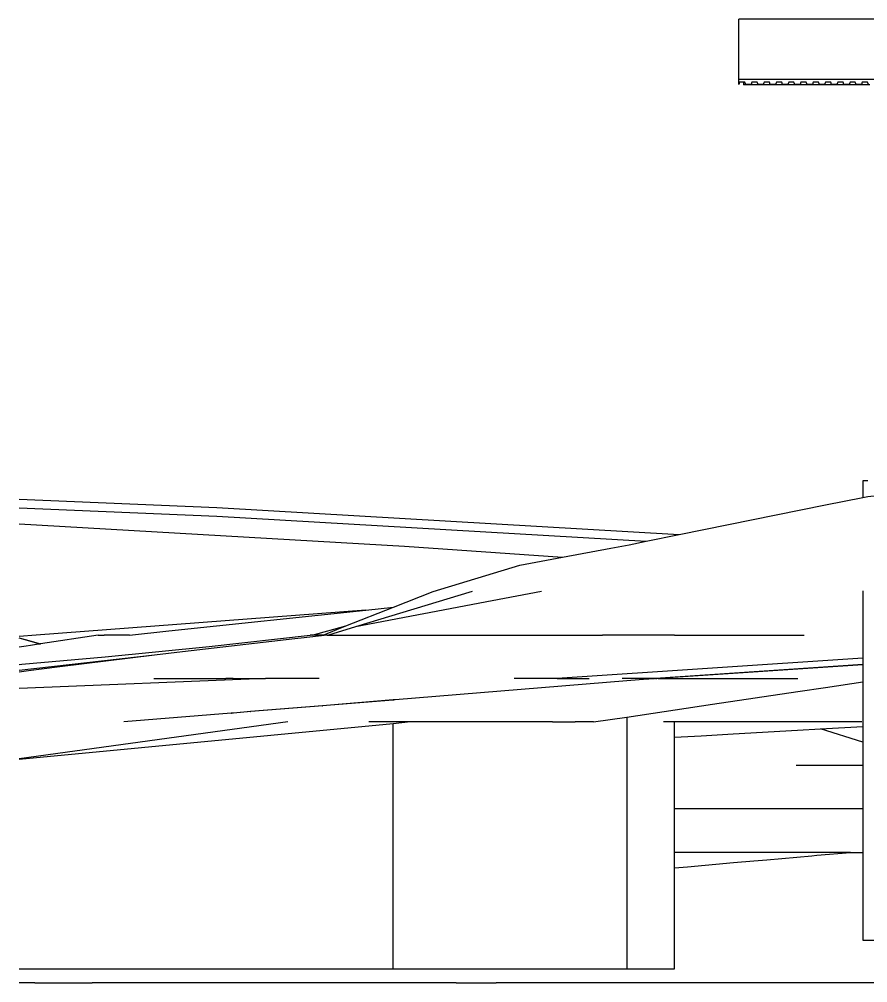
# Model space of a CAD drawing. Extents: x -38.6 to 38.6, y -14.6 to 10.3.
# Drawn here: x -38.63 to -19.1, y -11.92 to 10.25 of the extents above; entities that cross this region are included whole.
import ezdxf

# ---------------------------------------------------------------- set-up
doc = ezdxf.new("R2010")
doc.units = 0
doc.layers.get('0').update_dxf_attribs({"linetype": 'CONTINUOUS'})
doc.layers.add('SECTIONCUTEDGES', color=7, linetype='CONTINUOUS')

msp = doc.modelspace()

# ---------------------------------------------------------------- linework, layer by layer
for p, q in [((-18.963, 10.252), (-22.069, 10.252)), ((-22.069, 8.872), (-22.069, 10.252)), ((-21.963, 8.801), (-21.963, 8.746)), ((-19.049, 8.746), (-21.963, 8.746)), ((-19.209, -0.372), (-19.209, -0.749)), ((-19.099, -0.372), (-19.209, -0.372)), ((-38.634, -0.789), (-34.088, -0.985)), ((-38.634, -0.989), (-34.088, -1.185)), ((-34.088, -0.985), (-23.438, -1.605)), ((-34.088, -1.185), (-24.2, -1.76)), ((-38.634, -1.357), (-29.765, -1.873)), ((-29.765, -1.873), (-26.128, -2.128)), ((-28.207, -2.918), (-30.895, -3.73)), ((-26.607, -2.918), (-27.747, -3.134)), ((-19.209, -2.897), (-19.209, -2.918)), ((-19.209, -2.918), (-19.209, -2.946)), ((-19.209, -2.946), (-19.209, -3.001)), ((-19.209, -3.001), (-19.209, -3.596)), ((-27.747, -3.134), (-30.895, -3.73)), ((-30.654, -3.345), (-30.019, -3.278)), ((-30.654, -3.345), (-38.245, -3.918)), ((-35.189, -3.822), (-30.654, -3.345)), ((-31.887, -3.918), (-31.115, -3.708)), ((-30.895, -3.73), (-31.517, -3.918)), ((-19.209, -3.596), (-19.209, -3.734)), ((-19.209, -3.734), (-19.209, -3.78)), ((-38.245, -3.918), (-38.634, -3.953)), ((-38.634, -3.98), (-38.58, -3.995)), ((-38.156, -4.124), (-38.634, -3.986)), ((-36.817, -3.918), (-38.142, -4.122)), ((-36.817, -3.918), (-36.677, -3.918)), ((-36.266, -3.918), (-36.677, -3.918)), ((-36.097, -3.918), (-36.266, -3.918)), ((-36.097, -3.918), (-35.189, -3.822)), ((-32.14, -3.987), (-32.293, -4.004)), ((-31.547, -3.918), (-32.14, -3.987)), ((-31.547, -3.918), (-31.64, -3.918)), ((-31.547, -3.918), (-31.517, -3.918)), ((-31.517, -3.918), (-29.837, -3.918)), ((-29.837, -3.918), (-27.707, -3.918)), ((-27.707, -3.918), (-25.207, -3.918)), ((-23.547, -3.918), (-25.207, -3.918)), ((-23.547, -3.918), (-20.567, -3.918)), ((-19.209, -3.78), (-19.209, -3.918)), ((-19.209, -3.918), (-19.209, -3.918)), ((-19.209, -3.918), (-19.209, -3.918)), ((-19.209, -3.918), (-19.209, -4.066)), ((-38.477, -4.174), (-38.634, -4.198)), ((-38.58, -3.995), (-38.411, -4.044)), ((-38.378, -4.158), (-38.477, -4.174)), ((-38.411, -4.044), (-38.142, -4.122)), ((-38.239, -4.137), (-38.378, -4.158)), ((-38.191, -4.13), (-38.239, -4.137)), ((-38.165, -4.126), (-38.191, -4.13)), ((-38.156, -4.124), (-38.165, -4.126)), ((-38.151, -4.123), (-38.156, -4.124)), ((-38.149, -4.123), (-38.151, -4.123)), ((-38.144, -4.122), (-38.149, -4.123)), ((-38.142, -4.122), (-38.144, -4.122)), ((-32.293, -4.004), (-34.879, -4.303)), ((-19.209, -4.066), (-19.209, -4.165)), ((-19.209, -4.165), (-19.209, -4.19)), ((-19.209, -4.19), (-19.209, -4.251)), ((-35.521, -4.378), (-38.634, -4.737)), ((-35.521, -4.378), (-37.701, -4.653)), ((-34.879, -4.303), (-35.521, -4.378)), ((-19.209, -4.251), (-19.209, -4.28)), ((-19.209, -4.28), (-19.209, -4.323)), ((-19.209, -4.323), (-19.209, -4.417)), ((-19.209, -4.417), (-19.209, -4.45)), ((-38.574, -4.588), (-38.573, -4.587)), ((-37.701, -4.653), (-38.419, -4.744)), ((-19.209, -4.45), (-26.247, -4.918)), ((-19.209, -4.592), (-23.987, -4.918)), ((-19.209, -4.593), (-23.957, -4.918)), ((-19.209, -4.603), (-23.957, -4.918)), ((-19.209, -4.604), (-23.927, -4.918)), ((-19.209, -4.45), (-19.209, -4.454)), ((-19.209, -4.454), (-19.209, -4.46)), ((-19.209, -4.46), (-19.209, -4.492)), ((-19.209, -4.492), (-19.209, -4.525)), ((-19.209, -4.525), (-19.209, -4.567)), ((-19.209, -4.567), (-19.209, -4.58)), ((-19.209, -4.58), (-19.209, -4.582)), ((-19.209, -4.582), (-19.209, -4.592)), ((-19.209, -4.592), (-19.209, -4.593)), ((-19.209, -4.593), (-19.209, -4.603)), ((-19.209, -4.603), (-19.209, -4.604)), ((-19.209, -4.604), (-19.209, -4.791)), ((-38.419, -4.744), (-38.634, -4.771)), ((-19.209, -4.791), (-19.209, -4.796)), ((-19.209, -4.796), (-19.209, -4.918)), ((-32.967, -4.918), (-38.634, -5.147)), ((-35.537, -4.918), (-34.217, -4.918)), ((-34.217, -4.918), (-33.877, -4.918)), ((-33.707, -4.918), (-33.877, -4.918)), ((-33.707, -4.918), (-32.967, -4.918)), ((-31.727, -4.918), (-32.967, -4.918)), ((-24.646, -4.974), (-29.983, -5.409)), ((-24.646, -4.972), (-29.978, -5.408)), ((-26.247, -4.918), (-27.237, -4.918)), ((-26.247, -4.918), (-25.517, -4.918)), ((-24.037, -4.918), (-24.757, -4.918)), ((-24.267, -4.941), (-24.646, -4.972)), ((-24.266, -4.943), (-24.646, -4.974)), ((-24.646, -4.972), (-24.646, -4.974)), ((-24.008, -4.92), (-24.267, -4.941)), ((-24.266, -4.943), (-24.267, -4.941)), ((-24.008, -4.922), (-24.266, -4.943)), ((-23.987, -4.918), (-24.037, -4.918)), ((-23.957, -4.918), (-24.008, -4.922)), ((-23.987, -4.918), (-24.008, -4.92)), ((-24.008, -4.92), (-24.008, -4.922)), ((-23.987, -4.918), (-23.957, -4.918)), ((-23.927, -4.918), (-23.957, -4.918)), ((-23.927, -4.918), (-23.847, -4.918)), ((-23.847, -4.918), (-23.037, -4.918)), ((-23.037, -4.918), (-20.707, -4.918)), ((-20.076, -5.125), (-19.209, -4.996)), ((-19.209, -4.918), (-19.209, -4.953)), ((-19.209, -4.953), (-19.209, -4.996)), ((-19.209, -4.996), (-19.209, -5.361)), ((-22.671, -5.51), (-20.711, -5.219)), ((-20.711, -5.219), (-20.076, -5.125)), ((-31.557, -5.537), (-31.649, -5.544)), ((-31.561, -5.538), (-31.647, -5.545)), ((-30.029, -5.413), (-31.561, -5.538)), ((-31.557, -5.537), (-31.561, -5.538)), ((-30.029, -5.412), (-31.557, -5.537)), ((-30.011, -5.41), (-30.029, -5.412)), ((-30.029, -5.413), (-30.029, -5.412)), ((-30.015, -5.412), (-30.029, -5.413)), ((-29.983, -5.409), (-30.015, -5.412)), ((-30.015, -5.412), (-30.011, -5.41)), ((-29.978, -5.408), (-30.011, -5.41)), ((-29.978, -5.408), (-29.983, -5.409)), ((-24.646, -5.804), (-22.671, -5.51)), ((-19.209, -5.361), (-19.209, -5.416)), ((-19.209, -5.416), (-19.209, -5.58)), ((-33.757, -5.716), (-36.227, -5.918)), ((-33.756, -5.717), (-36.227, -5.918)), ((-33.756, -5.717), (-33.757, -5.716)), ((-33.752, -5.716), (-33.757, -5.716)), ((-33.751, -5.716), (-33.756, -5.717)), ((-33.718, -5.713), (-33.752, -5.716)), ((-33.752, -5.716), (-33.751, -5.716)), ((-33.717, -5.714), (-33.751, -5.716)), ((-33.704, -5.712), (-33.718, -5.713)), ((-33.718, -5.713), (-33.717, -5.714)), ((-33.703, -5.712), (-33.717, -5.714)), ((-33.307, -5.68), (-33.704, -5.712)), ((-33.703, -5.712), (-33.704, -5.712)), ((-33.303, -5.68), (-33.703, -5.712)), ((-31.649, -5.544), (-33.307, -5.68)), ((-33.307, -5.68), (-33.303, -5.68)), ((-31.647, -5.545), (-33.303, -5.68)), ((-31.649, -5.544), (-31.647, -5.545)), ((-19.209, -5.58), (-19.209, -5.694)), ((-19.209, -5.694), (-19.209, -5.908)), ((-32.447, -5.918), (-38.634, -6.768)), ((-30.029, -5.957), (-38.634, -6.783)), ((-29.627, -5.918), (-30.587, -5.918)), ((-29.627, -5.918), (-30.029, -5.957)), ((-30.029, -11.602), (-30.029, -5.957)), ((-26.357, -5.918), (-29.627, -5.918)), ((-26.357, -5.918), (-25.837, -5.918)), ((-25.417, -5.918), (-25.837, -5.918)), ((-25.417, -5.918), (-24.646, -5.804)), ((-24.646, -5.804), (-24.646, -11.602)), ((-23.554, -5.918), (-23.8, -5.918)), ((-22.557, -5.918), (-23.554, -5.918)), ((-23.551, -6.195), (-23.551, -5.921)), ((-20.687, -5.918), (-22.557, -5.918)), ((-19.957, -5.918), (-20.687, -5.918)), ((-19.237, -5.918), (-19.957, -5.918)), ((-19.209, -5.908), (-19.209, -5.918)), ((-19.209, -5.918), (-19.209, -5.959)), ((-19.209, -5.959), (-19.209, -6.022)), ((-23.551, -6.226), (-23.551, -6.195)), ((-22.937, -6.236), (-22.197, -6.193)), ((-22.197, -6.193), (-20.714, -6.108)), ((-20.714, -6.108), (-20.189, -6.078)), ((-20.189, -6.078), (-19.209, -6.022)), ((-19.209, -6.38), (-20.189, -6.078)), ((-19.209, -6.022), (-19.209, -6.38)), ((-23.551, -6.271), (-23.551, -6.226)), ((-23.551, -6.271), (-22.937, -6.236)), ((-23.551, -6.84), (-23.551, -6.271)), ((-19.209, -6.38), (-19.209, -6.918)), ((-23.551, -6.918), (-23.551, -6.84)), ((-23.551, -7.861), (-23.551, -6.918)), ((-19.209, -6.918), (-20.747, -6.918)), ((-19.209, -6.918), (-19.209, -7.611)), ((-19.209, -7.611), (-19.209, -7.918)), ((-23.551, -7.918), (-23.551, -7.861)), ((-23.407, -7.918), (-23.551, -7.918)), ((-23.551, -8.191), (-23.551, -7.918)), ((-20.937, -7.918), (-23.407, -7.918)), ((-19.209, -7.918), (-20.937, -7.918)), ((-19.209, -7.918), (-19.209, -7.929)), ((-19.209, -7.929), (-19.209, -8.918)), ((-23.551, -8.541), (-23.551, -8.191)), ((-23.551, -8.918), (-23.551, -8.541)), ((-23.027, -8.918), (-23.551, -8.918)), ((-23.551, -9.274), (-23.551, -8.918)), ((-21.237, -8.918), (-23.027, -8.918)), ((-21.72, -9.114), (-21.426, -9.088)), ((-21.426, -9.088), (-20.389, -8.997)), ((-19.497, -8.918), (-21.237, -8.918)), ((-20.389, -8.997), (-20.269, -8.986)), ((-20.269, -8.986), (-19.497, -8.918)), ((-19.497, -8.918), (-19.209, -8.918)), ((-19.209, -8.918), (-19.209, -9.076)), ((-19.209, -9.076), (-19.209, -9.26)), ((-23.551, -9.274), (-23.246, -9.248)), ((-23.551, -9.535), (-23.551, -9.274)), ((-23.246, -9.248), (-22.194, -9.155)), ((-22.194, -9.155), (-21.72, -9.114)), ((-19.209, -9.26), (-19.209, -10.021)), ((-23.551, -9.742), (-23.551, -9.535)), ((-23.551, -9.772), (-23.551, -9.742)), ((-23.551, -9.918), (-23.551, -9.772)), ((-23.551, -10.533), (-23.551, -9.918)), ((-19.209, -10.021), (-19.209, -10.531)), ((-23.551, -10.918), (-23.551, -10.533)), ((-19.209, -10.531), (-19.209, -10.918)), ((-23.551, -11.602), (-23.551, -10.918)), ((-19.209, -10.918), (-19.209, -10.942)), ((-19.209, -10.942), (-18.589, -10.942)), ((-38.634, -11.602), (-38.466, -11.602)), ((-38.466, -11.602), (-37.686, -11.602)), ((-37.686, -11.602), (-37.25, -11.602)), ((-37.25, -11.602), (-36.347, -11.602)), ((-36.347, -11.602), (-35.756, -11.602)), ((-35.756, -11.602), (-35.01, -11.602)), ((-35.01, -11.602), (-34.498, -11.602)), ((-34.498, -11.602), (-33.301, -11.602)), ((-33.301, -11.602), (-32.317, -11.602)), ((-32.317, -11.602), (-31.745, -11.602)), ((-31.745, -11.602), (-30.842, -11.602)), ((-30.842, -11.602), (-30.592, -11.602)), ((-30.592, -11.602), (-30.029, -11.602)), ((-30.029, -11.602), (-29.641, -11.602)), ((-29.641, -11.602), (-29.324, -11.602)), ((-29.324, -11.602), (-29.265, -11.602)), ((-29.265, -11.602), (-28.315, -11.602)), ((-28.315, -11.602), (-28.046, -11.602)), ((-28.046, -11.602), (-27.417, -11.602)), ((-27.417, -11.602), (-26.974, -11.602)), ((-26.974, -11.602), (-25.442, -11.602)), ((-25.442, -11.602), (-25.006, -11.602)), ((-25.006, -11.602), (-24.646, -11.602)), ((-24.646, -11.602), (-23.85, -11.602)), ((-23.85, -11.602), (-23.551, -11.602)), ((-38.277, -11.918), (-38.634, -11.918)), ((-38.277, -11.918), (-36.957, -11.918)), ((-35.867, -11.918), (-36.957, -11.918)), ((-34.117, -11.918), (-35.867, -11.918)), ((-32.677, -11.918), (-34.117, -11.918)), ((-31.357, -11.918), (-32.677, -11.918)), ((-29.967, -11.918), (-31.357, -11.918)), ((-28.577, -11.918), (-29.967, -11.918)), ((-28.577, -11.918), (-27.657, -11.918)), ((-25.417, -11.918), (-27.657, -11.918)), ((-23.727, -11.918), (-25.417, -11.918)), ((-22.587, -11.918), (-23.727, -11.918)), ((-21.137, -11.918), (-22.587, -11.918)), ((-19.797, -11.918), (-21.137, -11.918)), ((-18.657, -11.918), (-19.797, -11.918))]:
    msp.add_line(p, q)
at = {"layer": 'SECTIONCUTEDGES'}
for p, q in [((-22.069, 8.872), (-18.963, 8.872)), ((-22.069, 8.75), (-22.069, 8.872)), ((-22.049, 8.801), (-22.069, 8.75)), ((-21.963, 8.801), (-22.049, 8.801)), ((-21.928, 8.801), (-21.963, 8.801)), ((-21.908, 8.75), (-21.928, 8.801)), ((-21.787, 8.75), (-21.908, 8.75)), ((-21.767, 8.801), (-21.787, 8.75)), ((-21.646, 8.801), (-21.767, 8.801)), ((-21.626, 8.75), (-21.646, 8.801)), ((-21.505, 8.75), (-21.626, 8.75)), ((-21.484, 8.801), (-21.505, 8.75)), ((-21.363, 8.801), (-21.484, 8.801)), ((-21.343, 8.75), (-21.363, 8.801)), ((-21.222, 8.75), (-21.343, 8.75)), ((-21.202, 8.801), (-21.222, 8.75)), ((-21.081, 8.801), (-21.202, 8.801)), ((-21.061, 8.75), (-21.081, 8.801)), ((-20.94, 8.75), (-21.061, 8.75)), ((-20.92, 8.801), (-20.94, 8.75)), ((-20.799, 8.801), (-20.92, 8.801)), ((-20.778, 8.75), (-20.799, 8.801)), ((-20.657, 8.75), (-20.778, 8.75)), ((-20.637, 8.801), (-20.657, 8.75)), ((-20.516, 8.801), (-20.637, 8.801)), ((-20.496, 8.75), (-20.516, 8.801)), ((-20.375, 8.75), (-20.496, 8.75)), ((-20.355, 8.801), (-20.375, 8.75)), ((-20.234, 8.801), (-20.355, 8.801)), ((-20.214, 8.75), (-20.234, 8.801)), ((-20.093, 8.75), (-20.214, 8.75)), ((-20.072, 8.801), (-20.093, 8.75)), ((-19.951, 8.801), (-20.072, 8.801)), ((-19.931, 8.75), (-19.951, 8.801)), ((-19.81, 8.75), (-19.931, 8.75)), ((-19.79, 8.801), (-19.81, 8.75)), ((-19.669, 8.801), (-19.79, 8.801)), ((-19.649, 8.75), (-19.669, 8.801)), ((-19.528, 8.75), (-19.649, 8.75)), ((-19.508, 8.801), (-19.528, 8.75)), ((-19.387, 8.801), (-19.508, 8.801)), ((-19.366, 8.75), (-19.387, 8.801)), ((-19.245, 8.75), (-19.366, 8.75)), ((-19.225, 8.801), (-19.245, 8.75)), ((-19.104, 8.801), (-19.225, 8.801)), ((-19.084, 8.75), (-19.104, 8.801)), ((-20.07, -0.918), (-19.209, -0.749)), ((-19.209, -0.749), (-19.1, -0.727)), ((-19.1, -0.727), (-18.589, -0.673)), ((-23.438, -1.605), (-20.07, -0.918)), ((-24.593, -1.84), (-24.2, -1.76)), ((-24.2, -1.76), (-23.438, -1.605)), ((-26.128, -2.128), (-25.011, -1.918)), ((-25.011, -1.918), (-24.593, -1.84)), ((-27.11, -2.312), (-26.128, -2.128)), ((-29.104, -2.918), (-27.11, -2.312)), ((-30.019, -3.278), (-29.104, -2.918)), ((-31.115, -3.708), (-30.019, -3.278)), ((-31.321, -3.79), (-31.115, -3.708)), ((-34.259, -4.182), (-31.938, -3.918)), ((-31.887, -3.918), (-31.938, -3.918)), ((-31.64, -3.918), (-31.887, -3.918)), ((-31.64, -3.918), (-31.321, -3.79)), ((-36.656, -4.416), (-34.259, -4.182)), ((-38.573, -4.587), (-36.656, -4.416)), ((-38.634, -4.593), (-38.573, -4.587))]:
    msp.add_line(p, q, dxfattribs=at)

doc.saveas('drawing.dxf')
